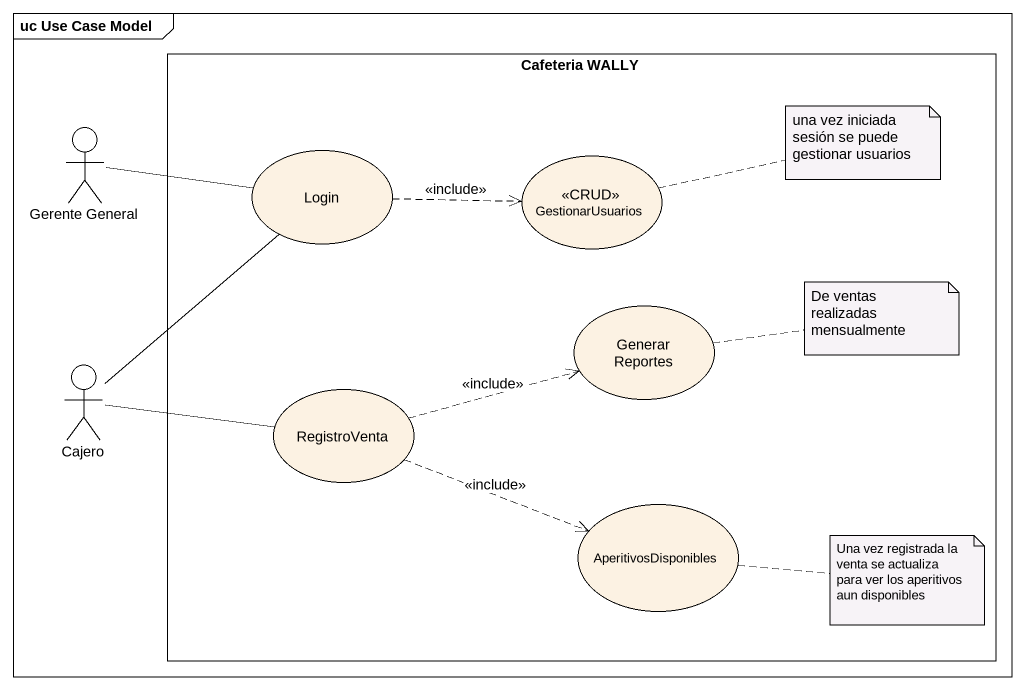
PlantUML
@startuml
mainframe uc Use Case Model
rectangle "Cafeteria WALLY" as Cafeteria_WALLY {
  usecase Login
  usecase GestionarUsuarios <<CRUD>>
  usecase "Generar Reportes" as Generar_Reportes
  usecase RegistroVenta
  usecase AperitivosDisponibles
}
actor "Gerente General" as Gerente_General
actor Cajero
Gerente_General -right- Login
Login .right.> GestionarUsuarios : <<include>>
Cajero -up- Login
Cajero -right- RegistroVenta
RegistroVenta .right.> Generar_Reportes : <<include>>
RegistroVenta .right.> AperitivosDisponibles : <<include>>
note right of GestionarUsuarios : una vez iniciada sesión se puede gestionar usuarios
note right of Generar_Reportes : De ventas realizadas mensualmente
note right of AperitivosDisponibles : Una vez registrada la venta se actualiza para ver los aperitivos aun disponibles
@enduml
